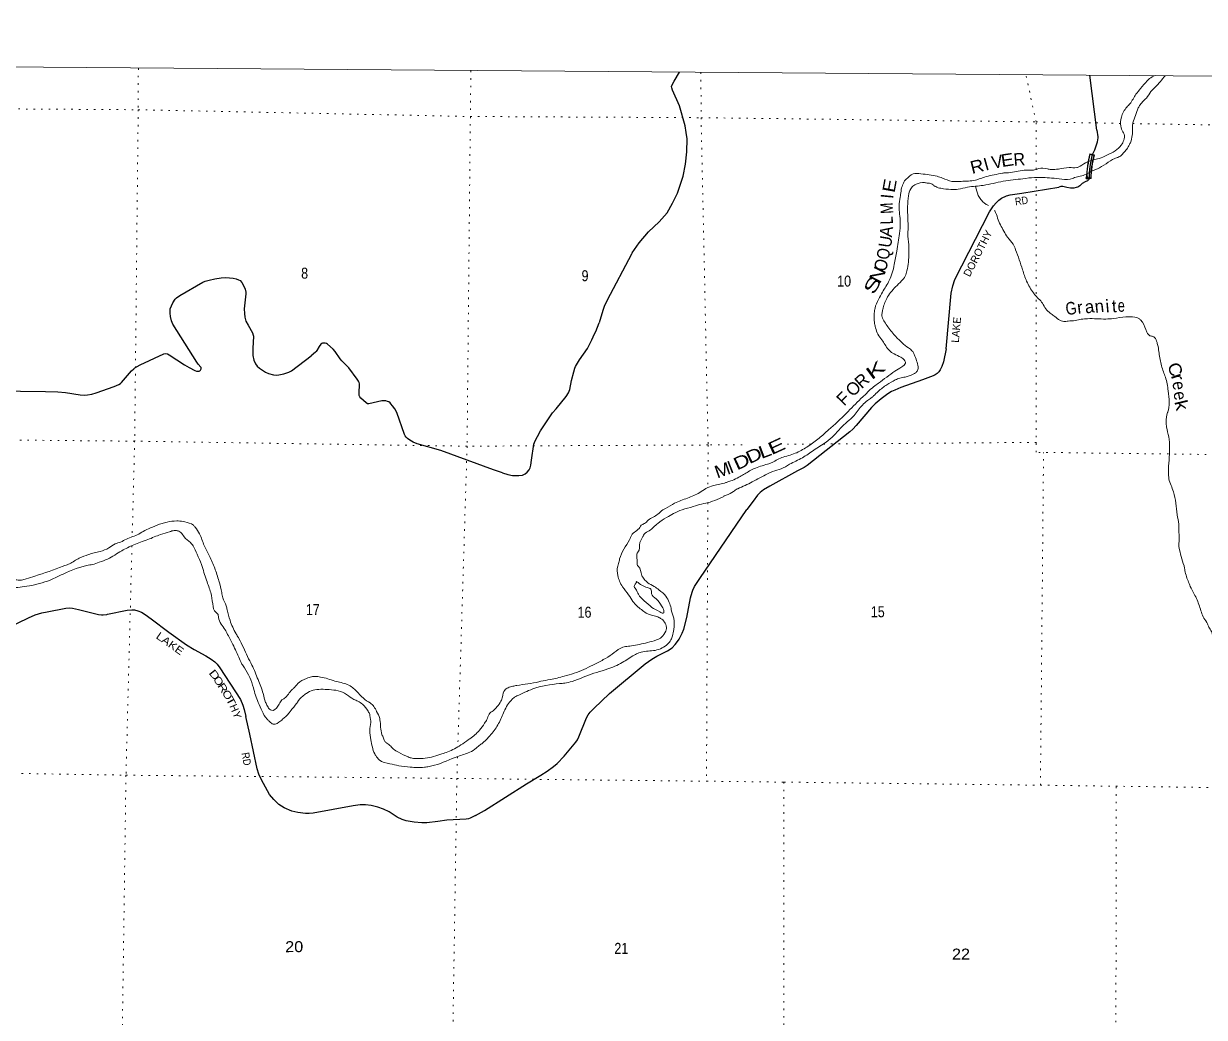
# Model space of a CAD drawing. Header units: feet. Extents: x -252966 to 4, y -183309 to 1368.
# Drawn here: x -174352 to -155585, y -14432 to 1368 of the extents above; entities that cross this region are included whole.
import ezdxf

# ---------------------------------------------------------------- set-up
doc = ezdxf.new("R2010")
doc.units = ezdxf.units.FT
doc.header["$LTSCALE"] = 80
doc.header["$PDMODE"] = 32
doc.header["$PDSIZE"] = 40
doc.linetypes.add('DOTTED', pattern=[1.5, 0.3, -1.2])
for name, color, linetype, lineweight in [('29', 7, 'Continuous', 25), ('30', 7, 'Continuous', 35), ('31', 7, 'Continuous', 13), ('39', 7, 'Continuous', 13), ('4', 7, 'Continuous', 13), ('41', 7, 'Continuous', 13), ('7', 7, 'DOTTED', 13)]:
    doc.layers.add(name, color=color, linetype=linetype, lineweight=lineweight)

msp = doc.modelspace()

# ---------------------------------------------------------------- linework, layer by layer
at = {"layer": '29'}
for p, q in [((-157291.92, -326.78), (-157405.47, 548.3)), ((-159549.21, -2698.17), (-159001.63, -1625.09)), ((-159689.97, -3802.01), (-159609.69, -2917.69)), ((-163606.13, -7454.73), (-162858.78, -6358.05)), ((-175316.42, -8575.51), (-174271.99, -8079.45)), ((-165041.13, -9280.95), (-164474.06, -8810.57))]:
    msp.add_line(p, q, dxfattribs=at)
for points in [[(-164678.78, -2278.08), (-164569.15, -2118.32), (-164417.76, -1941.61), (-164249.55, -1781.73), (-164125.5, -1638.67), (-164039.28, -1487.21), (-163957.28, -1327.32), (-163871.07, -1058.05), (-163831.13, -868.71), (-163812.2, -670.97), (-163808, -464.8), (-163819.56, -361.71), (-163837.43, -258.64), (-163929.95, 61.12), (-164041, 311.73), (-164050.46, 345.39), (-164052.56, 368.53), (-164048.36, 385.36), (-164014.71, 452.68), (-163925.69, 594.66)], [(-157291.92, -326.78), (-157279.92, -429.82), (-157279.4, -451.91), (-157282.55, -476.1), (-157290.43, -518.18), (-157294.12, -535.01), (-157332.48, -642.3), (-157361.92, -707.51), (-157371.91, -733.81), (-157379.53, -760.63), (-157385.84, -786.4), (-157403.97, -905.26), (-157414.49, -1006.24), (-157418.69, -1088.29), (-157423.95, -1108.27), (-157431.31, -1119.84), (-157442.87, -1129.31), (-157479.67, -1149.29), (-157525.93, -1176.64), (-157563.78, -1210.3), (-157598.47, -1230.29), (-157624.75, -1239.75), (-157660.49, -1249.22), (-157689.93, -1250.27), (-157711.48, -1248.16), (-157769.84, -1235.54), (-157813.99, -1225.03), (-157836.59, -1221.87), (-157864.45, -1222.92), (-157899.48, -1232.75)], [(-158595.24, -1341.87), (-158484.09, -1325.54), (-157899.48, -1232.75)], [(-159001.63, -1625.09), (-158936.28, -1527.95), (-158896.33, -1481.67), (-158854.27, -1439.59), (-158810.12, -1408.04), (-158730.22, -1372.28), (-158673.45, -1355.45), (-158595.24, -1341.87)], [(-164678.78, -2278.08), (-164692.1, -2299.61), (-165077.13, -3028.24)], [(-174806.15, -4472.86), (-174006.11, -4479.17), (-173810.55, -4485.48), (-173686.51, -4496), (-173451, -4533.87), (-173392.14, -4538.08), (-173337.46, -4533.87), (-173265.99, -4521.25), (-173196.59, -4500.21), (-172912.74, -4403.44), (-172841.24, -4371.88), (-172812.34, -4352.96), (-172794.46, -4338.24), (-172635.2, -4151), (-172599.97, -4118.4), (-172583.68, -4104.72), (-172500.63, -4058.44), (-172122.16, -3881.73), (-172100.6, -3877.53), (-172066.95, -3883.84), (-172038.05, -3898.56), (-171794.15, -4058.44), (-171722.12, -4100.52), (-171629.61, -4144.7), (-171601.75, -4156.28), (-171592.55, -4158.91), (-171583.89, -4159.41), (-171562.06, -4157.33), (-171550.5, -4151.02), (-171541.83, -4142.58), (-171535.78, -4131.56), (-171529.21, -4118.41), (-171527.89, -4111.05), (-171528.42, -4104.74), (-171530.52, -4097.9), (-171533.42, -4092.1), (-171575.2, -4048.99), (-171600.71, -4016.36), (-171979.18, -3410.5), (-171999.41, -3358.44), (-172016.23, -3291.12), (-172022.53, -3234.32), (-172021.23, -3166.48), (-172003.61, -3116.52), (-171982.58, -3070.23), (-171944.74, -3015.54), (-171920.31, -2989.77), (-171871.14, -2952.43), (-171502.13, -2744.16), (-171466.14, -2728.91), (-171401.2, -2708.4), (-171312.89, -2689.47), (-171209.86, -2672.64), (-171138.13, -2670.01), (-171020.62, -2681.05), (-170974.36, -2689.47), (-170936.28, -2703.67), (-170909.18, -2718.92), (-170886.05, -2746.27), (-170852.17, -2804.64), (-170829.28, -2855.66), (-170818.76, -2899.84), (-170818.53, -2930.86), (-170844, -3169.11), (-170843.76, -3242.21), (-170835.59, -3297.44), (-170817.71, -3360.55), (-170784.89, -3427.33), (-170712.58, -3549.88), (-170704.17, -3583.54), (-170700.78, -3604.04), (-170709.19, -3797.58), (-170708.37, -3909.61), (-170692.37, -3982.7), (-170666.32, -4042.15), (-170641.09, -4075.81), (-170603.24, -4109.47), (-170557.81, -4142.58), (-170506.52, -4174.68), (-170458.16, -4195.72), (-170380.36, -4216.76), (-170340.41, -4218.86), (-170297.08, -4218.32), (-170216.35, -4202.03), (-170138.55, -4172.58), (-170095.23, -4151), (-169783.2, -3911.72)], [(-159609.69, -2917.69), (-159582.84, -2800.68), (-159549.21, -2698.17)], [(-165077.13, -3028.24), (-165124.25, -3128.1), (-165147.38, -3195.42), (-165204.15, -3391.06)], [(-166738.74, -5775.34), (-166653.93, -5799.81), (-166583.49, -5814.53), (-166481.52, -5816.64), (-166423.69, -5810.32), (-166380.59, -5791.39), (-166347.99, -5764.04), (-166317.51, -5726.18), (-166301.74, -5696.72), (-166290.17, -5652.55), (-166280.71, -5574.71), (-166241.81, -5320.16), (-166221.84, -5263.36), (-166186.1, -5198.15), (-166137.73, -5107.68), (-165944.29, -4821.58), (-165889.62, -4754.26), (-165729.82, -4560.72), (-165691.97, -4503.92), (-165670.94, -4451.33), (-165641.5, -4304.07), (-165608.91, -4167.32), (-165592.09, -4110.52), (-165578.42, -4081.08), (-165515.34, -3980.1), (-165389.19, -3794.97), (-165321.9, -3660.33), (-165276.17, -3566.72), (-165258.3, -3526.75), (-165204.15, -3391.06)], [(-168098.51, -5312.58), (-168161.01, -5285.43), (-168211.48, -5255.99), (-168249.32, -5228.63), (-168270.35, -5209.7), (-168288.75, -5186.56), (-168299.79, -5163.43), (-168421.75, -4814.21), (-168452.23, -4754.25), (-168486.92, -4706.92), (-168514, -4675.63), (-168526.61, -4663), (-168549.48, -4646.96), (-168568.93, -4637.5), (-168592.58, -4630.13), (-168614.66, -4626.98), (-168657.24, -4629.09), (-168867.51, -4675.37), (-168882.75, -4677.46), (-168888, -4675.36), (-168905.36, -4662.75), (-168991.03, -4587.01), (-169006.28, -4565.98), (-169016.27, -4543.88), (-169018.9, -4511.28), (-169015.74, -4357.71), (-169018.9, -4338.78), (-169027.31, -4317.74), (-169048.34, -4284.08), (-169183.95, -4107.37), (-169220.75, -4069.5), (-169295.39, -3995.87), (-169321.68, -3964.32), (-169398.42, -3846.51), (-169431.02, -3808.64), (-169523.53, -3728.7), (-169538.78, -3720.28), (-169558.23, -3713.97), (-169599.23, -3711.87), (-169610.27, -3716.07), (-169625.51, -3728.7), (-169653.9, -3766.57), (-169691.75, -3829.68), (-169700.68, -3843.35), (-169713.82, -3857.03), (-169783.2, -3911.72)], [(-159689.97, -3802.01), (-159730.04, -4010.31), (-159756.32, -4086.05), (-159784.7, -4136.54), (-159806.78, -4168.1), (-159834.12, -4193.34), (-159863.56, -4214.38), (-159898.25, -4233.31), (-160066.46, -4296.42), (-160407.09, -4418.43), (-160503.82, -4458.41), (-160558.48, -4481.55), (-160617.36, -4517.31), (-160722.49, -4595.15), (-160815.01, -4675.09), (-160878.08, -4733.99), (-161121.99, -5024.3), (-161173.51, -5081.11), (-161218.71, -5121.07), (-161899.97, -5655.41), (-161946.23, -5689.09), (-162051.36, -5743.77), (-162492.92, -5987.8), (-162591.75, -6044.61), (-162644.31, -6084.57), (-162688.47, -6128.76), (-162757.85, -6223.42), (-162858.78, -6358.05)], [(-166738.74, -5775.34), (-166881.54, -5723.97), (-167719.58, -5421.42), (-168098.51, -5312.58)], [(-164474.06, -8810.57), (-164366.39, -8735.25), (-164288.59, -8691.07), (-164116.18, -8606.92), (-164044.69, -8558.54), (-163994.22, -8505.94), (-163958.48, -8455.46), (-163932.2, -8417.58), (-163884.89, -8325.02), (-163859.65, -8257.71), (-163813.4, -8076.79), (-163750.32, -7761.23), (-163728.24, -7672.87), (-163716.67, -7639.21), (-163687.24, -7580.31), (-163606.13, -7454.73)], [(-174271.99, -8079.45), (-174166.32, -8033.64), (-174115.86, -8014.7), (-174061.19, -7999.98), (-173977.09, -7983.15), (-173680.61, -7926.35), (-173625.94, -7922.14), (-173577.58, -7926.35), (-173478.76, -7947.38), (-173159.15, -8027.33), (-173115, -8033.64), (-173085.56, -8033.64), (-173030.89, -8027.33), (-173018.28, -8023.12), (-172707.08, -7957.9), (-172633.49, -7951.59), (-172587.23, -7953.7), (-172534.67, -7968.42), (-172475.79, -7991.56), (-172421.12, -8025.22), (-172327.2, -8094.52)], [(-172327.2, -8094.52), (-172045.03, -8309.7), (-171764.82, -8507.94)], [(-171764.82, -8507.94), (-171643.15, -8580.62), (-171453.91, -8685.8), (-171370.85, -8736.28), (-171315.13, -8778.36), (-171276.23, -8816.22), (-171231.03, -8875.14), (-170907.22, -9380.02), (-170867.27, -9466.27), (-170846.24, -9535.69), (-170819.96, -9647.19)], [(-165930.27, -10443.85), (-165869.25, -10394.03), (-165762.54, -10277.26), (-165573.3, -10058.48), (-165548.6, -10021.66), (-165527.05, -9970.12), (-165405.09, -9671.39), (-165378.28, -9623.01), (-165346.22, -9578.83), (-165291.55, -9519.93), (-165041.13, -9280.95)], [(-167171.76, -11223.94), (-167253.85, -11262.86), (-167281.18, -11273.37), (-167320.08, -11281.79), (-167622.86, -11298.62), (-167765.84, -11315.45), (-167942.46, -11336.49), (-168021.32, -11338.59), (-168143.27, -11328.07), (-168270.48, -11307.03), (-168334.61, -11286), (-168413.46, -11248.13), (-168543.82, -11163.98), (-168632.14, -11124.01), (-168724.65, -11088.25), (-168829.79, -11065.1), (-168918.09, -11054.59), (-169002.21, -11054.59), (-169115.74, -11067.21), (-169750.74, -11185.02), (-169812.78, -11191.33), (-169872.7, -11189.23), (-169993.61, -11174.5), (-170087.17, -11151.36), (-170209.14, -11100.87), (-170295.35, -11046.17), (-170377.35, -10970.44), (-170444.62, -10886.29), (-170570.79, -10656.99), (-170612.85, -10566.53), (-170642.27, -10478.17), (-170755.81, -9931.21), (-170819.96, -9647.19)], [(-167171.76, -11223.94), (-167025.6, -11144.77), (-166357.18, -10719.45), (-166130.36, -10582.36), (-166031.15, -10518.14), (-165930.27, -10443.85)]]:
    msp.add_lwpolyline(points, dxfattribs=at)
at = {"layer": '31'}
for p, q in [((-157404.63, -702.18), (-157332.01, -720.91)), ((-157398.9, -711.91), (-157341.77, -726.65)), ((-157383.25, -1094.56), (-157458.23, -1093)), ((-157391.11, -1086.39), (-157450.09, -1085.17))]:
    msp.add_line(p, q, dxfattribs=at)
for radius, start, end in [(1632.68, 165.24504, 179.13755), (1624.68, 165.53273, 178.84905), (1565.68, 165.53254, 178.8506), (1557.68, 165.24504, 179.13755)]:
    msp.add_arc((-155825.74, -1117.8), radius, start, end, dxfattribs=at)
msp.add_point((-157450.09, -1085.17), dxfattribs=at)
at = {"layer": '39'}
for points in [[(-156208.19, 539.86), (-156364.85, 358.9), (-156435.07, 286.39), (-156507.26, 183.71), (-156553.41, 139.4), (-156605.56, 78.99), (-156635.63, 28.66), (-156679.68, -92.08), (-156719.71, -208.8), (-156729.67, -279.21), (-156729.54, -383.8), (-156749.5, -494.45), (-156775.54, -554.83), (-156873.8, -693.75), (-156901.89, -721.94), (-156958.09, -758.23), (-156970.14, -762.27), (-157253.18, -923.57), (-157379.05, -979.32)], [(-156368.47, 541.03), (-156455.25, 494.8), (-156493.53, 459.29), (-156597.84, 334.44), (-156672.06, 245.84), (-156768.29, 92.84), (-156816.44, 40.48), (-156904.63, -120.55), (-156914.5, -263.37), (-156880.24, -351.82), (-156860.11, -388), (-156866.02, -486.57), (-156906.1, -563.05), (-157002.41, -653.7), (-157136.91, -726.29), (-157259.39, -776.75), (-157347.86, -799.03)], [(-157347.86, -799.03), (-157472.24, -845.43), (-157590.67, -913.98), (-157612.76, -920.04), (-157735.3, -920.21), (-157904.01, -944.59), (-158020.51, -950.78), (-158080.79, -940.81), (-158219.4, -936.98), (-158265.58, -953.13), (-158337.89, -963.29), (-158448.37, -963.44), (-158699.42, -1002.01), (-158771.74, -1006.13), (-158793.83, -1010.19), (-159054.9, -1064.85), (-159145.26, -1095.15), (-159223.58, -1119.4), (-159450.55, -1139.82), (-159597.19, -1140.03), (-159745.9, -1087.94), (-159830.31, -1059.9), (-160089.49, -1020.03), (-160216.04, -1022.22), (-160326.42, -1106.85), (-160350.5, -1133.03), (-160374.55, -1179.32), (-160402.56, -1267.86), (-160416.49, -1374.48), (-160420.49, -1392.59), (-160436.39, -1531.4), (-160428.2, -1662.12), (-160417.99, -1794.86), (-160431.84, -1969.87), (-160475.69, -2247.49), (-160513.6, -2460.75), (-160545.58, -2595.56), (-160593.64, -2716.3), (-160701.89, -2901.5), (-160766.03, -3018.25), (-160820.1, -3155.09), (-160832.06, -3233.55), (-160827.86, -3384.4), (-160815.72, -3454.78), (-160811.68, -3468.85), (-160775.4, -3571.38), (-160711.01, -3659.79), (-160606.37, -3812.51), (-160556.09, -3858.7), (-160517.89, -3884.8), (-160407.35, -3936.94), (-160355.07, -3979.1), (-160336.94, -4013.27), (-160336.92, -4029.36), (-160395.11, -4089.78), (-160505.51, -4158.32), (-160764.41, -4349.76), (-160842.68, -4406.19), (-161023.27, -4575.39), (-161043.34, -4593.52), (-161276.07, -4829.18), (-161556.98, -5089.03), (-161709.49, -5224), (-161880.08, -5348.94), (-162064.77, -5453.79), (-162277.61, -5524.48), (-162369.97, -5562.83), (-162454.28, -5609.21), (-162526.57, -5635.46), (-162748.83, -5712.43), (-162835.78, -5756.57), (-162984.32, -5845.27), (-163088.72, -5893.69), (-163171.05, -5921.96), (-163191.12, -5930.04), (-163385.92, -5976.57), (-163506.39, -6023), (-163606.75, -6087.5), (-163801.5, -6176.27), (-164004.29, -6259.02), (-164148.82, -6341.68)], [(-157378.78, -979.2), (-157558.36, -1058.75), (-157646.72, -1078.99), (-157678.84, -1095.12), (-157851.59, -1103.41), (-158014.32, -1087.55), (-158285.52, -1077.87), (-158468.29, -1098.23), (-158781.62, -1138.9), (-159098.93, -1203.7), (-159349.99, -1234.22), (-159496.6, -1264.59), (-159613.1, -1268.78), (-159771.82, -1250.9), (-159854.22, -1222.85), (-159870.3, -1214.83), (-159882.35, -1212.83), (-159896.43, -1196.76), (-159976.82, -1168.71), (-160033.07, -1160.75), (-160167.63, -1185.07), (-160229.86, -1227.4), (-160251.92, -1257.6), (-160287.94, -1370.28), (-160301.79, -1537.24), (-160295.31, -1909.34), (-160297.2, -2011.92), (-160280.91, -2194.93), (-160282.82, -2269.35), (-160282.81, -2281.42), (-160312.6, -2563.05), (-160340.62, -2647.57), (-160396.77, -2724.08), (-160493.08, -2818.74), (-160571.31, -2907.35), (-160633.47, -3001.97), (-160697.54, -3175.04), (-160707.51, -3235.39), (-160707.44, -3295.73), (-160691.32, -3335.94), (-160643.01, -3414.31), (-160522.29, -3573.04), (-160455.91, -3643.35), (-160429.77, -3667.45), (-160343.29, -3749.79), (-160232.71, -3832.1), (-160208.56, -3864.25), (-160186.4, -3918.53), (-160135.94, -4113.56), (-160145.94, -4149.78), (-160176.03, -4186.02), (-160212.16, -4206.19), (-160340.67, -4250.62), (-160423.01, -4266.82), (-160497.3, -4297.1), (-160631.8, -4373.71), (-160768.27, -4478.49), (-160842.51, -4551.01), (-160878.63, -4581.23), (-160938.84, -4623.55), (-161021.11, -4698.08), (-161153.49, -4861.19), (-161370.2, -5064.63), (-161472.5, -5181.44), (-161596.92, -5284.19), (-161793.63, -5415.2), (-161974.27, -5534.12), (-162179.04, -5638.99), (-162311.54, -5709.58), (-162448.08, -5754.02), (-162528.39, -5790.33), (-162771.3, -5917.38), (-163002.18, -6026.32), (-163012.22, -6030.36), (-163068.42, -6070.66), (-163184.85, -6129.15), (-163207.68, -6137.42), (-163245.08, -6159.41), (-163293.26, -6183.61), (-163437.83, -6240.13)], [(-159221.64, -1219.43), (-159179.09, -1364.72), (-159160.96, -1398.89), (-159110.67, -1459.16), (-159062.41, -1499.32), (-159015.84, -1522.55)], [(-158922.14, -1600.99), (-158917.64, -1607.73), (-158871.3, -1726.34), (-158772.62, -1931.36), (-158712.23, -2029.83), (-158625.72, -2140.33), (-158585.44, -2226.77), (-158474.56, -2546.42), (-158410.06, -2727.35), (-158301.36, -2914.25), (-158283.25, -2938.37), (-158158.54, -3076.98), (-158104.19, -3167.41), (-158033.8, -3235.7), (-157979.51, -3275.85), (-157818.69, -3368.15), (-157750.4, -3362.02), (-157633.9, -3353.81), (-157541.52, -3333.57), (-157443.1, -3323.38), (-157149.81, -3329.01), (-157029.29, -3320.79), (-156834.47, -3294.37), (-156691.84, -3300.21), (-156647.63, -3312.22), (-156609.44, -3334.29), (-156569.21, -3378.48), (-156498.71, -3537.28), (-156472.54, -3577.47), (-156450.43, -3593.53), (-156402.2, -3605.53), (-156376.07, -3621.59), (-156337.8, -3699.98), (-156321.65, -3766.33), (-156289.26, -3973.46), (-156236.79, -4166.47), (-156204.55, -4252.92), (-156160.09, -4470.08), (-156145.8, -4657.12), (-156165.71, -4805.98), (-156169.71, -4816.05), (-156191.63, -4962.91), (-156185.5, -5049.39), (-156151.17, -5200.19), (-156136.89, -5379.18), (-156156.51, -5763.38), (-156148.34, -5871.98), (-156075.77, -6075.03), (-156017.07, -6441.01), (-155992.78, -6591.83), (-155990.6, -6730.61), (-155984.53, -6766.8), (-155990.34, -6947.83), (-155980.24, -6996.09), (-155945.91, -7142.87), (-155899.53, -7287.63), (-155897.5, -7303.72), (-155845.04, -7492.71), (-155808.78, -7579.15), (-155746.36, -7701.75), (-155663.76, -7892.72), (-155591.21, -8083.7), (-155532.85, -8176.14), (-155514.7, -8226.4), (-155473.76, -8296.57), (-155454.61, -8347.41)], [(-170795.08, -8696.16), (-170930.02, -8408.72), (-170964.24, -8350.44), (-170974.31, -8334.36), (-171070.99, -8119.28), (-171117.4, -7950.39), (-171131.54, -7888.06), (-171185.93, -7761.42), (-171204.11, -7678.98), (-171248.53, -7494), (-171315.07, -7288.93), (-171397.66, -7097.97), (-171482.24, -6929.13), (-171556.79, -6742.18), (-171623.21, -6639.69), (-171653.38, -6607.55), (-171792.05, -6555.45), (-171896.52, -6539.5), (-171918.62, -6539.53), (-172071.27, -6557.85), (-172151.59, -6580.08), (-172304.19, -6636.61), (-172424.65, -6691.09), (-172523.02, -6747.54), (-172717.77, -6828.27), (-172810.12, -6874.66), (-172894.45, -6904.95), (-172998.83, -6967.44), (-173135.36, -7023.95), (-173231.76, -7044.2), (-173320.11, -7074.49), (-173466.69, -7129), (-173623.26, -7219.73), (-173695.55, -7247.99), (-173725.66, -7260.1), (-174171.43, -7415.59), (-174309.98, -7462.05), (-174384.29, -7478.24), (-174593.23, -7454.39), (-174679.63, -7432.39), (-174737.95, -7382.19), (-174828.51, -7251.57), (-174852.66, -7209.37), (-174896.92, -7159.15), (-174963.27, -7108.96), (-175087.88, -7054.82), (-175186.38, -6996.63), (-175270.76, -6992.72), (-175324.19, -6992.47), (-175399.94, -6992.47), (-175658.45, -7001.31), (-175718.7, -7011.45), (-175839.1, -7112.18), (-176009.71, -7227.07), (-176059.88, -7269.38), (-176092, -7283.5), (-176286.81, -7321.99), (-176341.05, -7322.06), (-176455.53, -7338.31), (-176535.86, -7352.5), (-176646.35, -7352.66), (-176871.31, -7371.07), (-177204.77, -7373.55), (-177246.99, -7345.45), (-177259.05, -7335.41), (-177375.62, -7291.32), (-177480.16, -7225.09), (-177602.83, -7112.62), (-177673.3, -6981.98), (-177679.5, -6837.17), (-177680.44, -6736.78), (-177689.36, -6647.56), (-177692.93, -6567.25), (-177756.37, -6400.82), (-177846.93, -6262.16), (-177945.47, -6175.81), (-178116.28, -6123.75), (-178208.69, -6115.83), (-178321.16, -6136.1), (-178349.28, -6142.17), (-178437.62, -6178.5), (-178596.19, -6285.32), (-178622.27, -6313.52), (-178760.65, -6494.73), (-178887.03, -6637.72), (-179045.51, -6812.92), (-179145.86, -6891.51), (-179190.02, -6921.74), (-179294.43, -6958.09), (-179503.18, -7089.11), (-179669.83, -7159.74), (-179792.32, -7198.13), (-179926.88, -7224.46), (-179959.01, -7226.52), (-180107.66, -7232.76), (-180324.62, -7225.02), (-180413.04, -7201)], [(-170883.32, -8814.95), (-170933.68, -8704.4), (-171040.43, -8473.24), (-171133.05, -8298.38), (-171147.14, -8272.25), (-171255.86, -8073.28), (-171267.98, -8016.98), (-171294.12, -7996.9), (-171346.51, -7858.19), (-171378.87, -7679.22), (-171445.4, -7482.2), (-171526.06, -7232.91), (-171592.55, -7068.07), (-171659, -6935.41), (-171701.25, -6883.17), (-171799.79, -6792.8), (-171854.12, -6722.48), (-171884.27, -6702.41), (-171938.52, -6692.42), (-172012.83, -6704.6), (-172032.91, -6712.67), (-172175.49, -6755.11), (-172376.27, -6835.84), (-172496.75, -6876.23), (-172701.54, -6965.02), (-172791.87, -7013.42), (-173018.71, -7144.47), (-173149.22, -7196.95), (-173261.67, -7231.3), (-173297.82, -7237.38), (-173723.51, -7382.79), (-173974.47, -7495.77), (-174143.15, -7546.29), (-174181.3, -7556.4), (-174339.96, -7582.77), (-174476.55, -7595.03), (-174564.95, -7579.06), (-174683.48, -7577.21), (-174753.8, -7561.22), (-174828.18, -7517.07), (-174948.82, -7428.74), (-174993.09, -7362.43), (-175021.19, -7329.9), (-175051.46, -7267.97), (-175154.06, -7143.41), (-175200.33, -7093.19), (-175226.45, -7083.17), (-175304.8, -7077.25), (-175459.46, -7093.55), (-175487.58, -7099.63), (-175553.86, -7107.76), (-175614.09, -7136.01), (-175660.23, -7182.33), (-175780.64, -7279.04), (-175836.84, -7323.37), (-175915.13, -7365.72), (-176045.64, -7412.16), (-176228.42, -7430.52), (-176425.24, -7469.01), (-176435.27, -7479.08), (-176547.74, -7497.34), (-176618.02, -7521.57), (-176720.45, -7535.79), (-177019.81, -7497.99), (-177166.45, -7498.2), (-177200.6, -7500.26), (-177315.1, -7502.43), (-177453.74, -7476.47), (-177566.29, -7426.34), (-177721.2, -7237.49), (-177769.49, -7169.17), (-177787.62, -7128.97), (-177805.8, -7046.53), (-177807.94, -6941.94), (-177844.62, -6817.09), (-177870.44, -6754.97), (-177874.96, -6727.86), (-177892.67, -6640.36), (-177939.1, -6455.38), (-177951.18, -6437.29), (-177959.23, -6425.23), (-177995.44, -6383.05), (-178035.65, -6354.94), (-178057.75, -6348.94), (-178122.03, -6353.05), (-178182.27, -6371.24), (-178236.46, -6407.52), (-178447.27, -6504.35), (-178609.87, -6597.1), (-178710.24, -6649.54), (-178800.52, -6744.2), (-178930.97, -6850.98), (-179149.71, -7024.26), (-179260.12, -7088.78), (-179420.73, -7165.43), (-179460.88, -7185.6), (-179643.57, -7276.37)], [(-163437.83, -6240.13), (-163576.4, -6270.49), (-163708.93, -6310.9), (-163885.64, -6361.43), (-164020.16, -6421.96), (-164132.58, -6484.47), (-164273.08, -6577.18), (-164409.53, -6694.03), (-164489.82, -6750.46), (-164503.85, -6778.64), (-164513.86, -6798.77), (-164555.95, -6883.3), (-164587.9, -7038.22), (-164599.93, -7052.32), (-164605.89, -7110.66), (-164601.76, -7201.16), (-164595.68, -7247.41), (-164583.61, -7257.45), (-164525.18, -7406.21), (-164490.96, -7462.48), (-164432.63, -7520.73), (-164330.11, -7578.92), (-164253.71, -7635.13), (-164143.1, -7737.56), (-164092.76, -7834.03), (-164062.52, -7928.52), (-164058.47, -7954.66), (-164018.13, -8087.36), (-164019.92, -8264.36), (-164037.88, -8366.96), (-164063.91, -8431.36), (-164116.06, -8495.8), (-164202.36, -8558.27), (-164314.81, -8596.64), (-164535.74, -8625.11), (-164573.9, -8637.23), (-164646.17, -8671.52), (-164836.86, -8790.46), (-165079.8, -8897.4), (-165109.92, -8907.5), (-165286.63, -8960.04), (-165633.99, -9089.25), (-165750.47, -9117.57), (-165832.82, -9125.73), (-166260.59, -9210.8), (-166513.56, -9321.78), (-166561.74, -9350), (-166589.83, -9378.2), (-166629.96, -9418.48), (-166690.1, -9515.11), (-166778.25, -9712.35), (-166888.51, -9893.52), (-166960.73, -9976.09), (-167071.09, -10080.83), (-167095.17, -10096.95), (-167157.38, -10151.35), (-167261.76, -10215.86), (-167448.49, -10282.49), (-167823.97, -10423.81), (-167906.31, -10442.02), (-167982.62, -10456.21), (-168205.61, -10452.5), (-168390.44, -10430.63), (-168529.09, -10398.64), (-168699.91, -10338.54), (-168754.23, -10268.21), (-168770.34, -10242.09), (-168830.87, -10018.91), (-168851.14, -9874.12), (-168835.22, -9743.36), (-168839.31, -9685.04), (-168843.35, -9668.95), (-168851.45, -9616.67), (-168875.62, -9564.41), (-168964.14, -9453.91), (-169040.54, -9403.73), (-169104.85, -9375.66), (-169219.45, -9297.38), (-169352.1, -9239.23), (-169496.76, -9221.33), (-169751.86, -9231.74), (-169858.27, -9280.16), (-169914.46, -9324.49), (-170000.72, -9421.15), (-170012.75, -9441.28), (-170105.02, -9552.04), (-170135.1, -9596.33), (-170235.42, -9693.01), (-170265.52, -9719.2), (-170383.98, -9769.65), (-170442.28, -9729.5), (-170482.51, -9689.33), (-170621.44, -9424.03), (-170667.78, -9309.44), (-170700.07, -9190.82), (-170843.08, -8873.22), (-170883.32, -8814.95)], [(-164148.82, -6341.68), (-164190.98, -6363.87), (-164269.24, -6430.35), (-164423.8, -6527.11), (-164486.01, -6581.5), (-164534.19, -6607.72), (-164556.24, -6641.94), (-164690.68, -6768.84), (-164710.7, -6817.14), (-164722.73, -6841.3), (-164879.05, -7143.22), (-164895.03, -7217.66), (-164909.04, -7257.91), (-164906.85, -7408.75), (-164880.62, -7497.22), (-164832.31, -7585.65), (-164735.73, -7714.24), (-164669.31, -7818.74), (-164532.55, -7949.29), (-164458.16, -8003.49), (-164287.34, -8059.57), (-164227.04, -8087.65), (-164166.71, -8145.89), (-164134.46, -8232.34), (-164134.44, -8250.44), (-164146.44, -8290.68), (-164212.62, -8387.32), (-164294.92, -8431.68), (-164437.5, -8472.11), (-164692.55, -8524.76), (-164784.94, -8536.96), (-164871.29, -8565.24), (-164997.73, -8655.92), (-165138.24, -8744.62), (-165306.87, -8831.34), (-165445.4, -8899.92), (-165602.01, -8960.48), (-165760.65, -9006.96), (-165981.55, -9061.57), (-166132.18, -9087.93), (-166164.31, -9096.02), (-166511.76, -9154.83), (-166578.03, -9166.99), (-166650.32, -9191.23), (-166704.52, -9227.51), (-166740.54, -9336.17), (-166766.57, -9402.58), (-166828.73, -9495.19), (-166888.93, -9555.61), (-166955.15, -9612.02), (-166989.2, -9694.54), (-167025.28, -9754.93), (-167107.5, -9867.68), (-167260.01, -10002.65), (-167284.09, -10018.77), (-167402.51, -10101.4), (-167611.3, -10210.31), (-167703.66, -10242.62), (-167968.74, -10311.37), (-168097.29, -10317.58), (-168177.65, -10311.66), (-168239.95, -10291.64), (-168392.71, -10215.42), (-168475.14, -10165.25), (-168531.45, -10107), (-168593.78, -10060.82), (-168621.95, -10024.66), (-168634.04, -9992.49), (-168656.21, -9934.19), (-168688.63, -9700.92), (-168692.68, -9678.8), (-168741.02, -9568.24), (-168785.31, -9489.86), (-168845.65, -9433.63), (-168952.2, -9359.36), (-169062.83, -9244.86), (-169123.16, -9188.63), (-169207.59, -9140.47), (-169404.52, -9084.43), (-169631.59, -9020.38), (-169717.98, -9012.46), (-169774.22, -9016.56), (-169856.55, -9042.82), (-169993.05, -9123.46), (-170065.27, -9204.02), (-170083.33, -9220.13), (-170207.7, -9359.09), (-170245.84, -9385.29), (-170289.95, -9449.71), (-170388.26, -9550.42), (-170430.46, -9542.43), (-170476.73, -9482.16), (-170504.93, -9423.87), (-170545.27, -9285.14), (-170625.9, -9061.99), (-170722.6, -8830.82), (-170795.08, -8696.16)], [(-164607.54, -7504.97), (-164524.99, -7561.09), (-164440.57, -7599.19), (-164384.3, -7621.23), (-164374.21, -7657.42), (-164372.16, -7695.64), (-164297.73, -7780.01), (-164213.23, -7888.51), (-164176.97, -7964.89), (-164176.93, -8001.09), (-164241.23, -7985.09), (-164365.86, -7912.85), (-164486.52, -7808.43), (-164581.06, -7705.98), (-164623.35, -7621.56), (-164643.5, -7565.27), (-164610.43, -7503.01), (-164615.45, -7504.9)]]:
    msp.add_spline(points, degree=3, dxfattribs=at)
at = {"layer": '4'}
msp.add_lwpolyline([(-248626.54, 1367.99), (-217549.26, 1047.36), (-186471.56, 769.49), (-155393.5, 534.37), (-124315.16, 342), (-93236.57, 192.37), (-62157.81, 85.49), (-31078.93, 21.37), (0, -0.01)], dxfattribs=at)
at = {"layer": '7'}
for p, q in [((-158260.15, -194.96), (-158421.36, 555.4)), ((-158260.15, -194.96), (-156921.08, -217.89)), ((-158259.77, -951.63), (-158260.15, -194.96)), ((-156723.01, -221.29), (-155398.85, -243.96)), ((-158257.48, -5448.32), (-158259.7, -1076.35)), ((-172586.77, -5262.41), (-172626.47, -6790.79)), ((-167303.52, -5350.56), (-167450.43, -10131.54)), ((-163472.76, -5331.15), (-163476.01, -6008.95)), ((-162931, -5326.85), (-163472.76, -5331.15)), ((-161834.81, -5318.14), (-162209.85, -5321.12)), ((-158255.95, -5289.71), (-161645.47, -5316.63)), ((-155434.89, -5483.27), (-158257.48, -5448.32)), ((-158191.05, -10740.4), (-158141.25, -5448.45)), ((-163477.16, -6249.69), (-163498.38, -10677.37)), ((-172630.11, -6930.93), (-172724.92, -10581.58)), ((-167455.14, -10284.99), (-167465.82, -10632.6)), ((-156993.34, -16068.82), (-156985.2, -10753.65))]:
    msp.add_line(p, q, dxfattribs=at)
for points in [[(-172528.33, 658.71), (-172530.91, -1.58), (-172586.77, -5262.41)], [(-167243.03, 618.98), (-167251.65, -108.89), (-167303.52, -5350.56)], [(-163587.59, 592.21), (-163583.55, -127.93), (-163472.76, -5331.15)], [(-177673.71, 32.08), (-172530.91, -1.58), (-167251.65, -108.89), (-163583.55, -127.93), (-158260.15, -194.96)], [(-163472.76, -5331.15), (-167303.52, -5350.56), (-172586.76, -5271.41), (-177755.69, -5221.69), (-183111.13, -5052.71), (-186517.54, -4801.35)], [(-177863.77, -10497.63), (-172724.92, -10581.58), (-167465.82, -10632.6), (-163498.38, -10677.37), (-162268.98, -10691.76), (-158191.05, -10740.4), (-155471.3, -10777.75)], [(-172724.92, -10581.58), (-172800.83, -15879.59), (-172790.37, -21163.41)], [(-167465.82, -10632.6), (-167549.75, -15938.67), (-167557.42, -21178.27), (-167647.83, -26304.76), (-167709.55, -31509.85), (-167769.17, -36989.82)], [(-162268.98, -10691.76), (-162272.57, -15987.66), (-162398.69, -21288.81)]]:
    msp.add_lwpolyline(points, dxfattribs=at)

# ---------------------------------------------------------------- texts
at = {"layer": '30'}
for s, rotation, width, p in [('RD', 8.358, 0.9, (-158586.24, -1523.39)), ('LAKE', 324.722, 1.2, (-172259.65, -8395.42)), ('D', 308.78, 1.45, (-171416.33, -8958.77)), ('O', 302.152, 1.25, (-171346.09, -9048.91)), ('R', 302.152, 1.3, (-171275.75, -9160.81)), ('O', 302.152, 1.25, (-171205.31, -9269.51)), ('T', 298.298, 1.5, (-171145.2, -9366.82)), ('Y', 287.021, 1.05, (-171033.2, -9587.61)), ('RD', 279.851, 0.9, (-170887.7, -10230.11))]:
    msp.add_text(s, height=120, rotation=rotation, dxfattribs=dict(at, width=width)).set_placement(p)
for s, rotation, p in [('DOROTHY', 62.965, (-159315.01, -2668.67)), ('LAKE', 84.813, (-159489.3, -3709.97)), ('H', 292.155, (-171082.09, -9481.78))]:
    msp.add_text(s, height=120, rotation=rotation, dxfattribs=at).set_placement(p)
at = {"layer": '41'}
for s, rotation, p in [('V', 9.653, (-158950.1, -940.86)), ('I', 15.713, (-159062.43, -972.08)), ('I', 84.513, (-160532.65, -1423.43)), ('r', 6.945, (-157596.29, -3247.43)), ('a', 7.897, (-157472.08, -3241.06)), ('n', 6.514, (-157318.45, -3231.6)), ('i', 5.099, (-157147.78, -3223.85)), ('t', 3.768, (-157048.38, -3223.5)), ('R', 41.918, (-161034.09, -4446.85)), ('F', 45.38, (-161310.88, -4721.98)), ('O', 44.205, (-161171.64, -4577.22)), ('I', 21.454, (-163116.52, -5789.69))]:
    msp.add_text(s, height=200, rotation=rotation, dxfattribs=at).set_placement(p)
for s, rotation, width, p in [('E', 8.514, 1.15, (-158803.93, -913.27)), ('R', 4.336, 0.95, (-158611.18, -895.58)), ('R', 14.035, 1.1, (-159278.36, -1022.75)), ('E', 79.694, 1.2, (-160510, -1331.05)), ('M', 92.891, 0.8, (-160529.81, -1650.96)), ('A', 82.587, 0.95, (-160552.45, -2034.21)), ('L', 92.12, 0.85, (-160534.07, -1821.65)), ('U', 80.906, 0.95, (-160568.32, -2205.35)), ('Q', 79.98, 0.85, (-160603.35, -2395.24)), ('O', 76.994, 0.9, (-160647.15, -2583.26)), ('N', 63.785, 1.3, (-160745.22, -2779.48)), ('S', 60.117, 1.55, (-160843.76, -2957.97)), ('G', 8.976, 0.85, (-157775.21, -3269.9)), ('e', 1.327, 0.75, (-156958.94, -3215.11)), ('K', 36.095, 1.65, (-160875.59, -4306.12)), ('C', 290.074, 1.1, (-156178.55, -4062.21)), ('r', 288.538, 1.3, (-156121.17, -4227.14)), ('e', 279.616, 0.95, (-156096.2, -4333.23)), ('e', 280.326, 0.95, (-156079.45, -4495.25)), ('k', 283.34, 1.2, (-156063.37, -4642.88)), ('E', 24.661, 1.5, (-162466.2, -5496.24)), ('D', 24.969, 1.3, (-162816.58, -5638.09)), ('L', 20.553, 1.3, (-162626.29, -5554.89)), ('M', 19.373, 1.1, (-163327.89, -5865.34)), ('D', 24.887, 1.3, (-163012.52, -5738.1))]:
    msp.add_text(s, height=200, rotation=rotation, dxfattribs=dict(at, width=width)).set_placement(p)
at = {"layer": '7'}
for s, width, p in [('8', 0.85, (-169940.78, -2687.52)), ('9', 0.85, (-165484.18, -2727.86)), ('10', 0.85, (-161421.27, -2813.3)), ('17', 0.85, (-169865.65, -8035.44)), ('16', 0.85, (-165547.55, -8077.82)), ('15', 0.85, (-160886.43, -8070.94)), ('20', 1.1, (-170194.17, -13395.27)), ('21', 0.85, (-164962.46, -13422.29)), ('22', 1.1, (-159596.32, -13513.49))]:
    msp.add_text(s, height=175, rotation=0.08, dxfattribs=dict(at, width=width)).set_placement(p)

doc.saveas('drawing.dxf')
